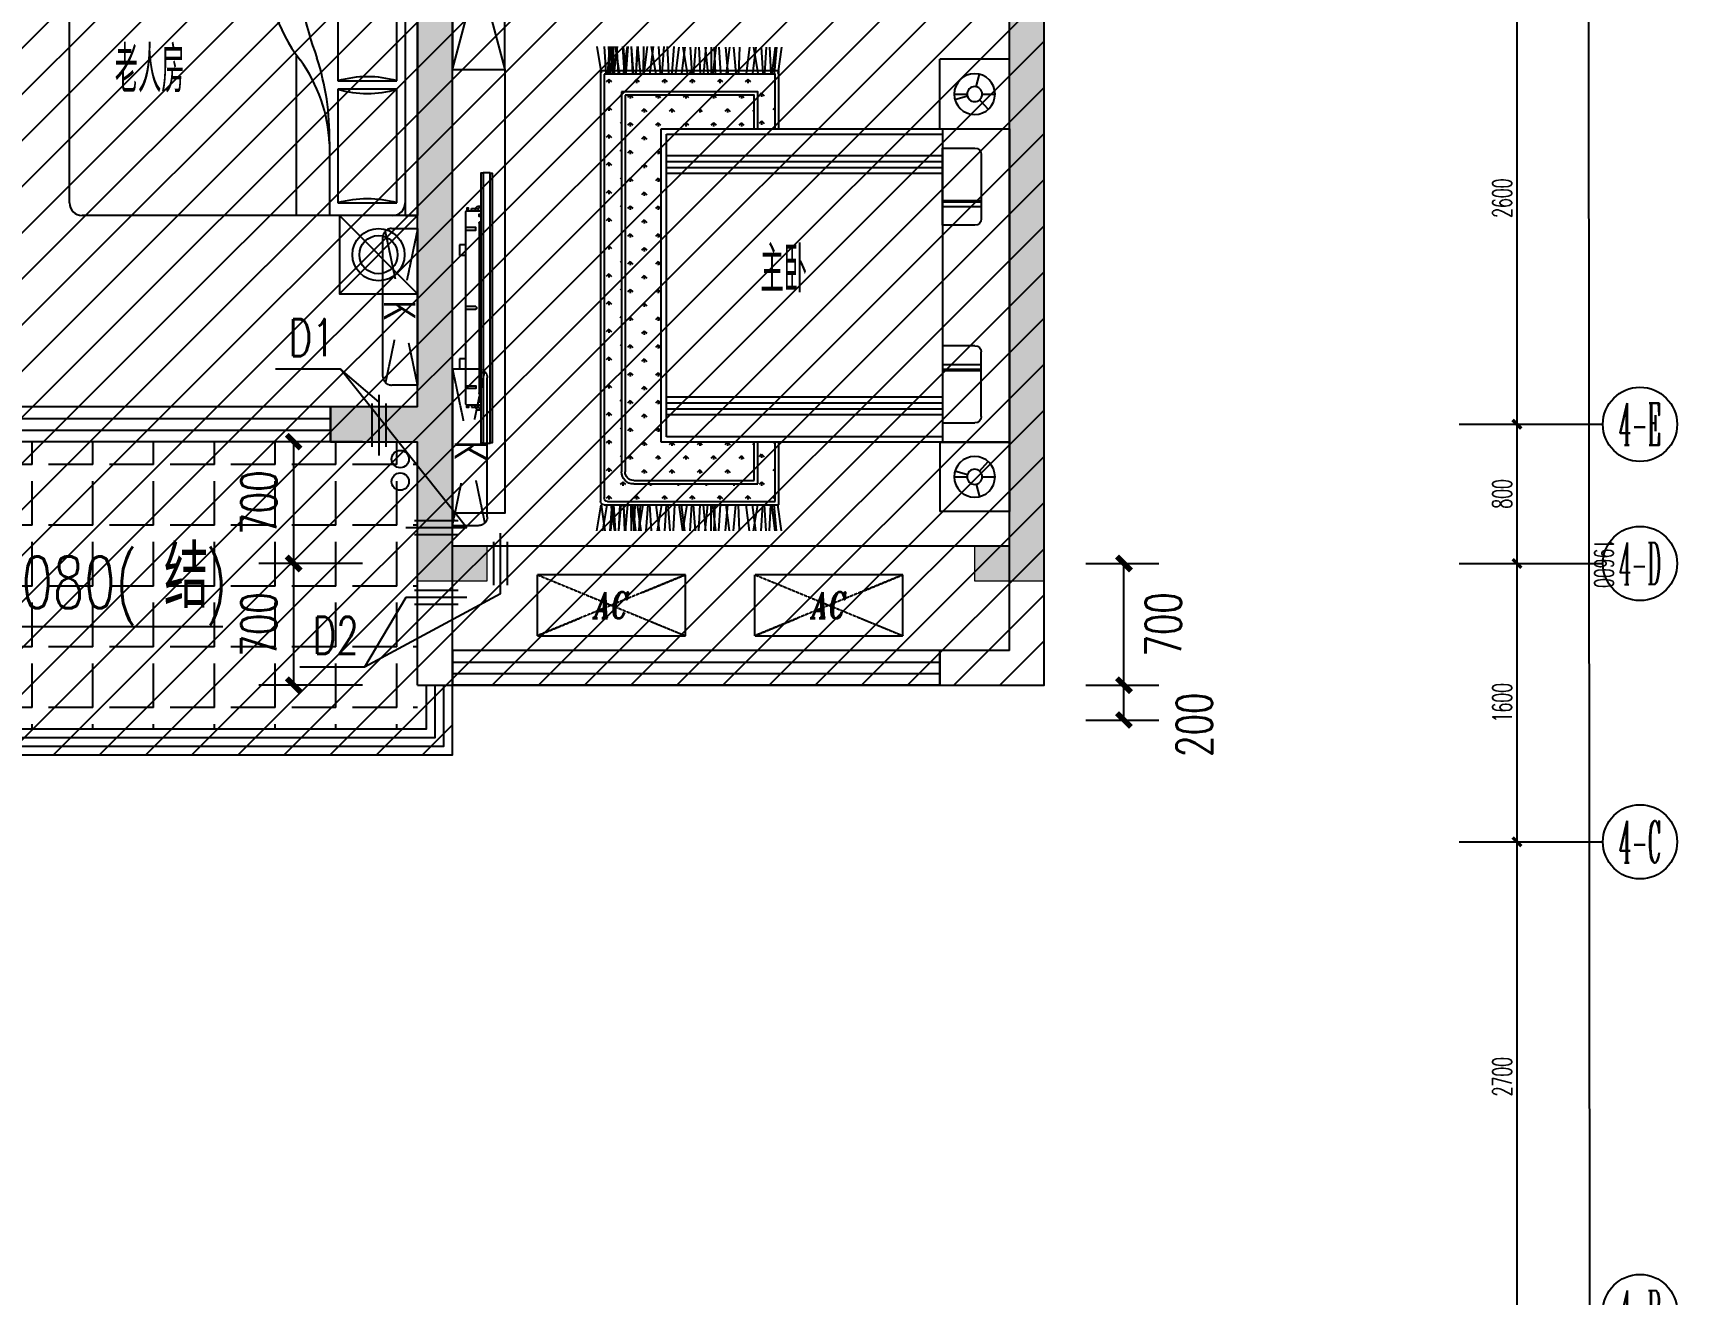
# Model space of a CAD drawing. Extents: x 184967 to 628822, y -100826 to 121332.
# Drawn here: x 289714 to 299162, y 5923 to 13173 of the extents above; entities that cross this region are included whole.
import ezdxf
from ezdxf.enums import TextEntityAlignment as Align

# ---------------------------------------------------------------- set-up
doc = ezdxf.new("R2010")
doc.units = 0
doc.header["$MEASUREMENT"] = 0
doc.linetypes.add('DASH', pattern=[0.35, 0.25, -0.1])
for name, color, linetype in [('1-涂料1', 251, 'Continuous'), ('AXIS_TEXT', 7, 'Continuous'), ('DIM_ELEV', 3, 'Continuous'), ('DIM_LEAD', 3, 'Continuous'), ('fur', 252, 'Continuous'), ('KT', 8, 'DASH'), ('PUB_DIM', 3, 'Continuous'), ('pub_dim1', 190, 'Continuous'), ('PUB_TEXT', 7, 'Continuous'), ('TEXT', 7, 'Continuous'), ('VPIPE-凝结', 150, 'TG_N'), ('VPIPE-直饮', 140, 'TG_Y'), ('WALL', 145, 'Continuous'), ('WINDOW', 141, 'Continuous'), ('栏杆', 4, 'Continuous'), ('看线', 67, 'Continuous'), ('面积匡算', 1, 'Continuous')]:
    doc.layers.add(name, color=color, linetype=linetype)
doc.layers.add('4#6#-col-2F~31F$0$COLU', color=7, linetype='Continuous', lineweight=0)
doc.layers.add('4#6#-col-2F~31F$0$COLU_HATCH', color=251, linetype='Continuous', lineweight=0)
doc.styles.add('_TCH_AXIS', font='COMPLEX', dxfattribs={"bigfont": 'GBCBIG'})
doc.styles.add('_TCH_DIM', font='SIMPLEX', dxfattribs={"bigfont": 'GBCBIG'})
doc.styles.add('_TCH_DIM_T3', font='SIMPLEX', dxfattribs={"width": 0.705882, "bigfont": 'GBCBIG'})
doc.styles.add('COMPLEX', font='COMPLEX')
doc.styles.add('ENGLISH', font='italict.shx')
doc.styles.add('LHZ', font='RS5.SHX', dxfattribs={"width": 0.7, "height": 2000, "bigfont": 'HZTXT.shx'})
doc.styles.get("Standard").update_dxf_attribs({"font": 'gbenor.shx', "bigfont": 'gbcbig.shx'})
doc.styles.add('TG_LINETYPE', font='GBXWXT', dxfattribs={"width": 0.7, "height": 3, "bigfont": 'GBCBIG'})
doc.styles.add('宋体', font='romans.shx', dxfattribs={"height": 2, "bigfont": 'gbcbig.shx'})
doc.styles.add('尺寸标注', font='txt.shx', dxfattribs={"width": 0.6, "height": 110})
doc.linetypes.add('TG_N', pattern='A,3,-0.34,["N",TG_LINETYPE,S=0.1,R=0,X=-0.23,Y=-0.08],0', length=3.34)
doc.linetypes.add('TG_Y', pattern='A,3,-0.34,["Y",TG_LINETYPE,S=0.1,R=0,X=-0.23,Y=-0.08],0', length=3.34)
doc.dimstyles.new('1-50', dxfattribs={"dimscale": 50, "dimtxt": 110, "dimasz": 1, "dimexe": 2, "dimexo": 2, "dimgap": 0.6, "dimtad": 1, "dimdec": 0, "dimrnd": 5, "dimtxsty": '尺寸标注', "dimblk": 'ARCHTICK', "dimcen": 2.5, "dimclrd": 251, "dimclre": 251, "dimclrt": 50, "dimadec": 0, "dimazin": 0, "dimtfac": 1, "dimtdec": 0, "dimtix": 1, "dimtmove": 2, "dimatfit": 3, "dimldrblk": 'DOT', "dimfxl": 0, "dimarcsym": 0})
doc.dimstyles.new('_TCH_ARCH&&80', dxfattribs={"dimtxt": 204, "dimasz": 80, "dimexe": 200, "dimexo": 240, "dimgap": 98, "dimtad": 1, "dimdec": 0, "dimzin": 0, "dimdsep": 46, "dimtxsty": '_TCH_DIM_T3', "dimblk": 'ARCHTICK', "dimcen": 0.09, "dimclrt": 7, "dimazin": 2, "dimtfac": 1, "dimtdec": 0, "dimtix": 1, "dimtmove": 2, "dimatfit": 3, "dimfxl": 0, "dimtolj": 1, "dimtzin": 0, "dimarcsym": 0})

# ---------------------------------------------------------------- blocks, each defined once
blk = doc.blocks.new('_C1IBA')
at = {"layer": 'fur'}
for p, q in [((450, 750), (0, 1200)), ((0, 750), (450, 1200)), ((0, -750), (450, -1200)), ((450, -750), (0, -1200))]:
    blk.add_line(p, q, dxfattribs=at)
at = {"layer": 'fur', "linetype": 'ByBlock'}
for p, q in [((0, -750), (0, 750)), ((72.3, 750), (0, 750)), ((72.3, -750), (72.3, 750)), ((458, 677.7), (120.5, 677.7)), ((120.5, 677.7), (120.5, 24.1)), ((144.6, 750), (1927.7, 750)), ((458, 24.1), (458, 677.7)), ((506.2, 325.4), (506.2, 750)), ((699, -168.7), (699, 750)), ((2000, 677.7), (2000, -677.7)), ((120.5, 24.1), (458, 24.1)), ((458, -24.1), (120.5, -24.1)), ((120.5, -24.1), (120.5, -677.7)), ((458, -677.7), (458, -24.1)), ((72.3, -750), (0, -750)), ((120.5, -677.7), (458, -677.7)), ((1927.7, -750), (144.6, -750))]:
    blk.add_line(p, q, dxfattribs=at)
at = {"layer": 'fur'}
for points in [[(0, 750), (450, 750), (450, 1200), (0, 1200)], [(0, -750), (450, -750), (450, -1200), (0, -1200)]]:
    blk.add_lwpolyline(points, close=True, dxfattribs=at)
for centre, radius in [((225, 975), 150), ((225, 975), 110), ((225, -975), 150), ((225, -975), 110)]:
    blk.add_circle(centre, radius, dxfattribs=at)
at = {"layer": 'fur', "linetype": 'ByBlock'}
for centre, radius, start, end in [((144.6, 677.7), 72.3, 90, 180), ((289.3, 1256.2), 602.6, 253.7398, 286.26021), ((1927.7, 677.7), 72.3, 0, 90), ((2018.8, 305.8), 1512.7, 179.25816, 197.80337), ((1391.5, 376.7), 886.1, 182.53978, 216.04031), ((289.3, -554.4), 602.6, 73.7398, 106.26021), ((289.3, 554.4), 602.6, 253.7398, 286.26021), ((-1236.6, -834.3), 1937.4, 2.49342, 20.4717), ((-52.2, -711.7), 922.1, 357.6218, 37.95101), ((289.3, -1256.2), 602.6, 73.7398, 106.26021), ((144.6, -677.7), 72.3, 180, 270), ((1927.7, -677.7), 72.3, 270, 0)]:
    blk.add_arc(centre, radius, start, end, dxfattribs=at)
at = {"layer": 'fur', "flags": 9}
for tag in ['XSIZE', 'YSIZE']:
    blk.add_attdef(tag, (0, 0), '', height=0.5, dxfattribs=at)
blk = doc.blocks.new('YJ02')
at = {"layer": 'fur'}
h = blk.add_hatch(dxfattribs=at)
h.set_pattern_fill('ANSI31,_O', color=256, scale=25, angle=270)
h.set_pattern_definition([(315, (4797.172, 52439.616), (2.2097087, 2.2097087), [])])
h.paths.add_polyline_path([(-350, -65), (-350, -75), (-360, -75), (-360, -65)])
h = blk.add_hatch(dxfattribs=at)
h.set_pattern_fill('ANSI31,_O', color=256, scale=25, angle=270)
h.set_pattern_definition([(315, (5257.172, 52439.616), (2.2097087, 2.2097087), [])])
h.paths.add_polyline_path([(350, -65), (350, -75), (360, -75), (360, -65)])
h = blk.add_hatch(dxfattribs=at)
h.set_pattern_fill('ANSI31,_O', color=256, scale=25, angle=270)
h.set_pattern_definition([(315, (4827.172, 52439.616), (2.2097087, 2.2097087), [])])
h.paths.add_polyline_path([(-372, -147), (-372, -136), (-382, -136), (-382, -147)])
h = blk.add_hatch(dxfattribs=at)
h.set_pattern_fill('ANSI31,_O', color=256, scale=25, angle=270)
h.set_pattern_definition([(315, (5227.172, 52439.616), (2.2097087, 2.2097087), [])])
h.paths.add_polyline_path([(372, -147), (372, -136), (382, -136), (382, -147)])
for p, q in [((-390, -84.9), (-390, -65)), ((-380.6, -79.4), (-390, -65)), ((-380.6, -99.3), (-390, -84.9)), ((-380.6, -119.3), (-380.6, -79.4)), ((-372, -79.4), (-380.6, -79.4)), ((-380.6, -99.3), (-372, -99.3)), ((-372, -119.3), (-380.6, -119.3)), ((372, -79.4), (380.6, -79.4)), ((380.6, -99.3), (372, -99.3)), ((372, -119.3), (380.6, -119.3)), ((380.6, -79.4), (390, -65)), ((380.6, -119.3), (380.6, -79.4)), ((380.6, -99.3), (390, -84.9)), ((390, -84.9), (390, -65)), ((-234.3, -152), (-234.3, -189)), ((-194.3, -152), (-194.3, -189)), ((201.4, -152), (201.4, -189)), ((241.4, -152), (241.4, -189)), ((-194.3, -189), (-234.3, -189)), ((241.4, -189), (201.4, -189))]:
    blk.add_line(p, q, dxfattribs=at)
for points in [[(517, -12), (517, 0), (-517, 0), (-517, -12)], [(517, -53), (517, -65), (-517, -65), (-517, -53)], [(-298.4, -152), (-298.4, -94.7), (-308.4, -94.7), (-308.4, -152)], [(298.4, -152), (298.4, -94.7), (308.4, -94.7), (308.4, -152)]]:
    blk.add_lwpolyline(points, dxfattribs=at)
for points in [[(518, -12), (518, -53), (-518, -53), (-518, -12)], [(-350, -65), (-350, -75), (-360, -75), (-360, -65)], [(350, -65), (350, -75), (360, -75), (360, -65)], [(-372, -147), (-372, -136), (-382, -136), (-382, -147)], [(372, -147), (372, -136), (382, -136), (382, -147)]]:
    blk.add_lwpolyline(points, close=True, dxfattribs=at)
for points in [[(-372, -65), (-372, -147, 0.414214), (-367, -152), (367, -152, 0.414214), (372, -147), (372, -65)], [(330, -65), (330, -70, -0.414214), (325, -75), (-325, -75, -0.414214), (-330, -70), (-330, -65)], [(-5, -152), (-5, -94.7, -0.8844), (5, -94.7), (5, -152)]]:
    blk.add_lwpolyline(points, format="xyb", dxfattribs=at)
blk = doc.blocks.new('$PLAN$00002312')
at = {"layer": 'fur'}
h = blk.add_hatch(dxfattribs=at)
h.set_pattern_fill('GRASS', color=256, scale=40, angle=-180, style=0)
h.set_pattern_definition([(270, (46306.79, 12506.34), (79.82364, -79.82364), [21.16645, -138.4808]), (225, (46306.79, 12506.34), (79.8237, -79.8237), [21.16645, -91.7213]), (315, (46306.79, 12506.34), (79.8237, 79.8237), [21.16645, -91.7213])])
h.paths.add_polyline_path([(2228.6, 2414.2), (1445.6, 2414.2), (1445.6, 2200.2), (1345.6, 2200.2), (1345.6, 2514.2), (2328.6, 2514.2), (2328.6, 79.2, -0.414214), (2308.6, 59.2), (1345.6, 59.2), (1345.6, 400.2), (1445.6, 400.2), (1445.6, 159.2), (2158.6, 159.2, 0.414214), (2228.6, 229.2)])
h = blk.add_hatch(dxfattribs=at)
h.set_pattern_fill('GRASS', color=256, scale=40, angle=-180, style=0)
h.set_pattern_definition([(270, (-826049.51, 34687.465), (-79.823638, -79.823638), [21.166453, -138.480812]), (315, (-826049.51, 34687.46), (-79.823692, -79.823693), [21.166453, -91.721292]), (225, (-826049.51, 34687.46), (-79.823693, 79.823692), [21.166453, -91.721292])])
h.paths.add_polyline_path([(2000, 2200.2), (1465.6, 2200.2), (1465.6, 2394.2), (2208.6, 2394.2), (2208.6, 229.2, -0.414214), (2158.6, 179.2), (1465.6, 179.2), (1465.6, 400.2), (2000, 400.2)])
for p, q in [((1310.4, 2669.2), (1329.8, 2519.2)), ((1338.2, 2669.2), (1350.8, 2519.2)), ((1345.4, 2669.2), (1364.8, 2519.2)), ((1378, 2669.2), (1370.5, 2519.2)), ((1396.7, 2669.2), (1407.5, 2519.2)), ((1427.2, 2669.2), (1416.9, 2519.2)), ((1469.6, 2669.2), (1445.4, 2519.2)), ((1457.4, 2669.2), (1476.8, 2519.2)), ((1492.4, 2669.2), (1511.8, 2519.2)), ((1549.9, 2669.2), (1557.1, 2519.2)), ((1584.9, 2669.2), (1572, 2519.2)), ((1608, 2669.2), (1628.2, 2519.2)), ((1630.4, 2669.2), (1617.9, 2519.2)), ((1668.8, 2669.2), (1659.9, 2519.2)), ((1686.5, 2669.2), (1704.2, 2519.2)), ((1697.3, 2669.2), (1690.7, 2519.2)), ((1713, 2669.2), (1714.4, 2519.2)), ((1747.6, 2669.2), (1733, 2519.2)), ((1745.2, 2669.2), (1757.8, 2519.2)), ((1785, 2669.2), (1777.5, 2519.2)), ((1803.7, 2669.2), (1814.5, 2519.2)), ((1834.2, 2669.2), (1823.9, 2519.2)), ((1876.6, 2669.2), (1852.4, 2519.2)), ((1864.4, 2669.2), (1883.8, 2519.2)), ((1899.4, 2669.2), (1918.8, 2519.2)), ((1927.2, 2673.2), (1939.8, 2523.2)), ((1967, 2673.2), (1959.5, 2523.2)), ((1985.7, 2673.2), (1996.5, 2523.2)), ((2016.2, 2673.2), (2005.9, 2523.2)), ((2058.6, 2673.2), (2034.4, 2523.2)), ((2046.4, 2673.2), (2065.8, 2523.2)), ((2081.4, 2673.2), (2100.8, 2523.2)), ((2102, 2673.2), (2103.4, 2523.2)), ((2136.6, 2673.2), (2122, 2523.2)), ((2134.2, 2673.2), (2146.8, 2523.2)), ((2138.9, 2673.2), (2146.1, 2523.2)), ((2173.9, 2673.2), (2161, 2523.2)), ((2174, 2673.2), (2166.5, 2523.2)), ((2192.7, 2673.2), (2203.5, 2523.2)), ((2197, 2673.2), (2217.2, 2523.2)), ((2219.4, 2673.2), (2206.9, 2523.2)), ((2223.2, 2673.2), (2212.9, 2523.2)), ((2265.6, 2673.2), (2241.4, 2523.2)), ((2257.8, 2673.2), (2248.9, 2523.2)), ((2253.4, 2673.2), (2272.8, 2523.2)), ((2279, 2673.2), (2271.5, 2523.2)), ((2275.5, 2673.2), (2293.2, 2523.2)), ((2286.3, 2673.2), (2279.7, 2523.2)), ((2288.4, 2673.2), (2307.8, 2523.2)), ((2303, 2673.2), (2295.5, 2523.2)), ((2297.7, 2673.2), (2308.5, 2523.2)), ((2328.2, 2673.2), (2317.9, 2523.2)), ((2370.6, 2673.2), (2346.4, 2523.2)), ((0, 2200.2), (0, 2600.5)), ((0, 2600.5), (399.6, 2600.5)), ((399.6, 2200.2), (399.6, 2600.5)), ((190.7, 2442.8), (172.2, 2514.4)), ((2328.6, 2514.2), (2328.6, 79.2)), ((2348.6, 2534.2), (2348.6, 59.2)), ((156.4, 2400.3), (82.4, 2400.3)), ((171.4, 2367.5), (121.4, 2313)), ((241.6, 2388.7), (312.6, 2368.1)), ((317.1, 2400.3), (243.2, 2400.3)), ((2208.6, 2394.2), (2208.6, 229.2)), ((2228.6, 2414.2), (2228.6, 229.2)), ((2000, 2200.2), (0, 2200.2)), ((0, 2200.2), (0, 400.2)), ((385, 2200.2), (385, 400.2)), ((2000, 400.2), (2000, 2200.2)), ((385, 2089.9), (198.2, 2089.9)), ((1970, 2170.2), (385, 2170.2)), ((385, 1646.3), (385, 2089.9)), ((1970, 430.2), (1970, 2170.2)), ((162.1, 2053.8), (162.1, 1682.4)), ((385, 2044.5), (1970, 2044.5)), ((385, 2010.7), (1970, 2010.7)), ((385, 1976.9), (1970, 1976.9)), ((385, 1943.1), (1970, 1943.1)), ((385, 1788.1), (162.1, 1788.1)), ((385, 1781.2), (162.1, 1781.2)), ((385, 1755.1), (162.1, 1755.1)), ((198.2, 1646.3), (385, 1646.3)), ((198.2, 954.1), (385, 954.1)), ((385, 954.1), (385, 510.6)), ((162.1, 546.7), (162.1, 918)), ((385, 845.4), (162.1, 845.4)), ((385, 819.2), (162.1, 819.2)), ((385, 812.3), (162.1, 812.3)), ((385, 657.4), (1970, 657.4)), ((385, 623.6), (1970, 623.6)), ((385, 589.8), (1970, 589.8)), ((385, 510.6), (198.2, 510.6)), ((385, 556), (1970, 556)), ((399.6, 400.2), (0, 400.2)), ((0, 400.2), (2000, 400.2)), ((0, 400.2), (0, 0)), ((385, 430.2), (1970, 430.2)), ((399.6, 400.2), (399.6, 0)), ((1325.6, 39.2), (1325.6, 400.2)), ((1345.6, 59.2), (1345.6, 400.2)), ((1445.6, 159.2), (1445.6, 400.2)), ((1465.6, 179.2), (1465.6, 400.2)), ((171.4, 233), (121.4, 287.4)), ((156.4, 200.1), (82.4, 200.1)), ((241.6, 211.7), (312.6, 232.3)), ((317.1, 200.1), (243.2, 200.1)), ((190.7, 157.7), (172.2, 86.1)), ((2158.6, 159.2), (1445.6, 159.2)), ((2158.6, 179.2), (1465.6, 179.2)), ((0, 0), (399.6, 0)), ((1310.4, -110.8), (1329.8, 39.2)), ((2328.6, 39.2), (1325.6, 39.2)), ((1338.2, -110.8), (1350.8, 39.2)), ((1345.4, -110.8), (1364.8, 39.2)), ((2308.6, 59.2), (1345.6, 59.2)), ((1378, -110.8), (1370.5, 39.2)), ((1396.7, -110.8), (1407.5, 39.2)), ((1427.2, -110.8), (1416.9, 39.2)), ((1469.6, -110.8), (1445.4, 39.2)), ((1457.4, -110.8), (1476.8, 39.2)), ((1492.4, -110.8), (1511.8, 39.2)), ((1549.9, -110.8), (1557.1, 39.2)), ((1584.9, -110.8), (1572, 39.2)), ((1608, -110.8), (1628.2, 39.2)), ((1630.4, -110.8), (1617.9, 39.2)), ((1668.8, -110.8), (1659.9, 39.2)), ((1686.5, -110.8), (1704.2, 39.2)), ((1697.3, -110.8), (1690.7, 39.2)), ((1713, -110.8), (1714.4, 39.2)), ((1747.6, -110.8), (1733, 39.2)), ((1745.2, -110.8), (1757.8, 39.2)), ((1785, -110.8), (1777.5, 39.2)), ((1803.7, -110.8), (1814.5, 39.2)), ((1834.2, -110.8), (1823.9, 39.2)), ((1876.6, -110.8), (1852.4, 39.2)), ((1864.4, -110.8), (1883.8, 39.2)), ((1877.3, -110.8), (1896.7, 39.2)), ((1930.5, -110.8), (1923, 39.2)), ((1949.2, -110.8), (1960, 39.2)), ((1979.7, -110.8), (1969.5, 39.2)), ((2022.1, -110.8), (1998, 39.2)), ((2010, -110.8), (2029.4, 39.2)), ((2055.8, -110.8), (2066.6, 39.2)), ((2086.3, -110.8), (2076.1, 39.2)), ((2128.7, -110.8), (2104.6, 39.2)), ((2116.6, -110.8), (2136, 39.2)), ((2127.9, -110.8), (2119.1, 39.2)), ((2145.6, -110.8), (2163.3, 39.2)), ((2156.5, -110.8), (2149.9, 39.2)), ((2151.6, -110.8), (2171, 39.2)), ((2172.2, -110.8), (2173.5, 39.2)), ((2206.7, -110.8), (2192.1, 39.2)), ((2204.3, -110.8), (2216.9, 39.2)), ((2209, -110.8), (2216.2, 39.2)), ((2244.1, -110.8), (2231.1, 39.2)), ((2244.1, -110.8), (2236.6, 39.2)), ((2262.8, -110.8), (2273.6, 39.2)), ((2267.1, -110.8), (2287.4, 39.2)), ((2289.6, -110.8), (2277, 39.2)), ((2293.3, -110.8), (2283.1, 39.2)), ((2335.7, -110.8), (2311.6, 39.2)), ((2323.6, -110.8), (2343, 39.2)), ((2370, -110.8), (2345.8, 39.2))]:
    blk.add_line(p, q, dxfattribs=at)
for points in [[(1325.6, 2200.2), (1325.6, 2534.2), (2348.6, 2534.2)], [(1345.6, 2200.2), (1345.6, 2514.2), (2328.6, 2514.2)], [(1445.6, 2200.2), (1445.6, 2414.2), (2228.6, 2414.2)], [(1465.6, 2200.2), (1465.6, 2394.2), (2208.6, 2394.2)]]:
    blk.add_lwpolyline(points, dxfattribs=at)
for centre, radius in [((199.8, 2400.3), 117.3), ((199.8, 2400.3), 43.4), ((199.8, 200.1), 117.3), ((199.8, 200.1), 43.4)]:
    blk.add_circle(centre, radius, dxfattribs=at)
for centre, radius, start, end in [((198.2, 2053.8), 36.1, 90, 180), ((198.2, 1682.4), 36.1, 180, 270), ((198.2, 918), 36.1, 90, 180), ((198.2, 546.7), 36.1, 180, 270), ((2158.6, 229.2), 50, 270, 0), ((2158.6, 229.2), 70, 270, 0), ((2308.6, 79.2), 20, 270, 0), ((2328.6, 59.2), 20, 270, 0)]:
    blk.add_arc(centre, radius, start, end, dxfattribs=at)
blk = doc.blocks.new('awrtt')
at = {"layer": 'KT', "linetype": 'DASH'}
for p, q in [((195123.3, -20712.9), (194273.3, -20712.9)), ((194273.3, -20712.9), (194516.2, -20812.9)), ((195123.3, -20712.9), (194273.3, -21062.9)), ((194273.3, -21062.9), (194273.3, -20712.9)), ((194273.3, -20712.9), (195123.3, -21062.9)), ((194880.5, -20812.9), (195123.3, -20712.9)), ((195123.3, -21062.9), (195123.3, -20712.9)), ((195123.3, -21062.9), (195123.3, -20712.9)), ((194273.3, -21062.9), (194516.2, -20962.9)), ((194880.5, -20962.9), (195123.3, -21062.9)), ((194273.3, -21062.9), (195123.3, -21062.9))]:
    blk.add_line(p, q, dxfattribs=at)
at = {"layer": 'KT', "linetype": 'DASH', "style": 'ENGLISH', "width": 0.75}
blk.add_text('AC', height=150, dxfattribs=at).set_placement((194698.3, -20887.9), align=Align.MIDDLE_CENTER)
blk = doc.blocks.new('A$C66E365A4')
at = {"layer": '栏杆'}
for p, q in [((0, 0), (0, -350)), ((-40, -50), (-40, -300)), ((40, -50), (40, -300))]:
    blk.add_line(p, q, dxfattribs=at)
blk = doc.blocks.new('BGSKT')
at = {"layer": 'KT'}
for p, q in [((296983.3, 262161.9), (297281.1, 262099.6)), ((297883.3, 262161.9), (297639.7, 262110.9)), ((297273.5, 262034.3), (296997.9, 261976.6)), ((297624.1, 262027.8), (297868.6, 261976.6))]:
    blk.add_line(p, q, dxfattribs=at)
blk.add_lwpolyline([(296983.3, 262161.9), (297883.3, 262161.9), (297883.3, 262011.9, -0.414214), (297833.3, 261961.9), (297033.3, 261961.9, -0.414214), (296983.3, 262011.9)], format="xyb", close=True, dxfattribs=at)
at = {"layer": 'KT', "style": 'LHZ', "width": 0.7}
blk.add_text('K', height=180, dxfattribs=at).set_placement((297396.9, 261969.3))
blk = doc.blocks.new('$WINLIB2D$00000001')
at = {"color": 0}
for points in [[(-0.5, 0.5), (-0.5, -0.5)], [(-0.5, 0.5), (0.5, 0.5)], [(0.5, -0.5), (0.5, 0.5)], [(0.5, 0.1667), (-0.5, 0.1667)], [(0.5, -0.1667), (-0.5, -0.1667)], [(-0.5, -0.5), (0.5, -0.5)]]:
    blk.add_lwpolyline(points, dxfattribs=at)
blk = doc.blocks.new('_ArchTick')
at = {"color": 0, "linetype": 'ByBlock', "const_width": 0.4}
blk.add_lwpolyline([(-0.5, -0.5), (0.5, 0.5)], dxfattribs=at)
blk = doc.blocks.new('*D587')
at = {"layer": 'Defpoints', "color": 0, "transparency": 16777216}
for p in [(7587.7, -10400), (8223, -10400), (8223, -11100)]:
    blk.add_point(p, dxfattribs=at)
at = {"layer": 'pub_dim1', "color": 0, "lineweight": -2, "transparency": 16777216}
for p, q in [((7983, -10400), (7387.7, -10400)), ((7587.7, -11100), (7587.7, -10400)), ((7983, -11100), (7387.7, -11100))]:
    blk.add_line(p, q, dxfattribs=at)
at = {"layer": 'pub_dim1', "color": 0, "lineweight": -2, "transparency": 16777216, "xscale": 80, "yscale": 80, "zscale": 80}
for p, rotation in [((7587.7, -10400), 90), ((7587.7, -11100), 270)]:
    blk.add_blockref('_ArchTick', p, dxfattribs=dict(at, rotation=rotation))
at = {"layer": 'pub_dim1', "color": 7, "transparency": 16777216, "insert": (7387.7, -10750), "char_height": 204, "attachment_point": 5, "rotation": 90, "style": '_TCH_DIM_T3'}
blk.add_mtext('\\A1;700', dxfattribs=at)
blk = doc.blocks.new('*D588')
at = {"layer": 'Defpoints', "color": 0, "transparency": 16777216}
for p in [(7587.7, -9700), (8223, -9700), (8223, -10400)]:
    blk.add_point(p, dxfattribs=at)
at = {"layer": 'pub_dim1', "color": 0, "lineweight": -2, "transparency": 16777216}
for p, q in [((7983, -9700), (7387.7, -9700)), ((7587.7, -10400), (7587.7, -9700)), ((7983, -10400), (7387.7, -10400))]:
    blk.add_line(p, q, dxfattribs=at)
at = {"layer": 'pub_dim1', "color": 0, "lineweight": -2, "transparency": 16777216, "xscale": 80, "yscale": 80, "zscale": 80}
for p, rotation in [((7587.7, -9700), 90), ((7587.7, -10400), 270)]:
    blk.add_blockref('_ArchTick', p, dxfattribs=dict(at, rotation=rotation))
at = {"layer": 'pub_dim1', "color": 7, "transparency": 16777216, "insert": (7387.7, -10050), "char_height": 204, "attachment_point": 5, "rotation": 90, "style": '_TCH_DIM_T3'}
blk.add_mtext('\\A1;700', dxfattribs=at)
blk = doc.blocks.new('*D596')
at = {"layer": 'Defpoints', "color": 0, "transparency": 16777216}
for p in [(11900, -10400), (12358.4, -10400), (11900, -11100)]:
    blk.add_point(p, dxfattribs=at)
at = {"layer": 'pub_dim1', "color": 0, "lineweight": -2, "transparency": 16777216}
for p, q in [((12140, -10400), (12558.4, -10400)), ((12358.4, -11100), (12358.4, -10400)), ((12140, -11100), (12558.4, -11100))]:
    blk.add_line(p, q, dxfattribs=at)
at = {"layer": 'pub_dim1', "color": 0, "lineweight": -2, "transparency": 16777216, "xscale": 80, "yscale": 80, "zscale": 80}
for p, rotation in [((12358.4, -10400), 90), ((12358.4, -11100), 270)]:
    blk.add_blockref('_ArchTick', p, dxfattribs=dict(at, rotation=rotation))
at = {"layer": 'pub_dim1', "color": 7, "transparency": 16777216, "insert": (12584.7, -10750), "char_height": 204, "attachment_point": 5, "rotation": 90, "style": '_TCH_DIM_T3'}
blk.add_mtext('\\A1;700', dxfattribs=at)
blk = doc.blocks.new('4.6.31')
at = {"layer": '4#6#-col-2F~31F$0$COLU_HATCH'}
for points in [[(29000, 9100), (29200, 9100), (29200, 15100), (29000, 15100), (29000, 9300), (28800, 9300), (28800, 9100)], [(26000, 9100), (26000, 9100), (26000, 9300), (25800, 9300), (25800, 9300), (25800, 13200), (25800, 13200), (25800, 13400), (25600, 13400), (25600, 13200), (25600, 13200), (25600, 10100), (25100, 10100), (25100, 9900), (25600, 9900), (25600, 9100)]]:
    blk.add_hatch(color=252, dxfattribs=at).paths.add_polyline_path(points)
at = {"layer": '4#6#-col-2F~31F$0$COLU', "color": 6}
for points in [[(29000, 9100), (29200, 9100), (29200, 15100), (29000, 15100), (29000, 9300), (28800, 9300), (28800, 9100), (29000, 9100)], [(25800, 9300), (25800, 9400), (25800, 9400), (25800, 13200), (25800, 13200), (25800, 13400), (25600, 13400), (25600, 13200), (25600, 13200), (25600, 10100), (25100, 10100), (25100, 9900), (25600, 9900), (25600, 9100), (25800, 9100), (26000, 9100), (26000, 9300), (25800, 9300)], [(25800, 9100), (25800, 9100)]]:
    blk.add_lwpolyline(points, dxfattribs=at)
blk = doc.blocks.new('46s')
at = {"layer": 'VPIPE-凝结', "linetype": 'Continuous'}
blk.add_circle((34550, -7429.1), 50, dxfattribs=at)
at = {"layer": 'VPIPE-直饮', "linetype": 'Continuous'}
blk.add_circle((34550, -7299.9), 50, dxfattribs=at)
blk = doc.blocks.new('*D666')
at = {"layer": 'Defpoints', "color": 0, "transparency": 16777216}
for p in [(295525.2, 9422.5), (295983.6, 9422.5), (295525.2, 9222.5)]:
    blk.add_point(p, dxfattribs=at)
at = {"layer": 'pub_dim1', "color": 0, "lineweight": -2, "transparency": 16777216}
for p, q in [((295765.2, 9422.5), (296183.6, 9422.5)), ((295983.6, 9222.5), (295983.6, 9422.5)), ((295765.2, 9222.5), (296183.6, 9222.5))]:
    blk.add_line(p, q, dxfattribs=at)
at = {"layer": 'pub_dim1', "color": 0, "lineweight": -2, "transparency": 16777216, "xscale": 80, "yscale": 80, "zscale": 80}
for p, rotation in [((295983.6, 9422.5), 90), ((295983.6, 9222.5), 270)]:
    blk.add_blockref('_ArchTick', p, dxfattribs=dict(at, rotation=rotation))
at = {"layer": 'pub_dim1', "color": 7, "transparency": 16777216, "insert": (296387.7, 9195.4), "char_height": 204, "attachment_point": 5, "rotation": 90, "style": '_TCH_DIM_T3'}
blk.add_mtext('\\A1;200', dxfattribs=at)
blk = doc.blocks.new('*D750')
at = {"layer": 'Defpoints', "color": 0, "linetype": 'ByBlock', "transparency": 16777216}
for p in [(297910.2, 19922.5), (298649.3, 19923.1), (297925.2, 322.5)]:
    blk.add_point(p, dxfattribs=at)
at = {"layer": 'PUB_DIM', "color": 251, "lineweight": -2, "transparency": 16777216}
for p, q in [((298399.3, 19922.9), (298749.3, 19923.2)), ((298664.3, 323.1), (298649.3, 19923.1)), ((298414.3, 322.9), (298764.3, 323.2))]:
    blk.add_line(p, q, dxfattribs=at)
at = {"layer": 'PUB_DIM', "color": 251, "linetype": 'ByBlock', "lineweight": -2, "transparency": 16777216, "xscale": 50, "yscale": 50, "zscale": 50}
for p, rotation in [((298649.3, 19923.1), 90.0438488026946), ((298664.3, 323.1), 270.0438488026946)]:
    blk.add_blockref('_ArchTick', p, dxfattribs=dict(at, rotation=rotation))
at = {"layer": 'PUB_DIM', "color": 50, "linetype": 'ByBlock', "transparency": 16777216, "insert": (298741.8, 10123.2), "char_height": 110, "attachment_point": 5, "rotation": 270.04385, "style": '尺寸标注'}
blk.add_mtext('19600', dxfattribs=at)
blk = doc.blocks.new('_Dot')
at = {"color": 0, "linetype": 'ByBlock', "lineweight": -2}
blk.add_line((-0.5, 0), (-1, 0), dxfattribs=at)
at = {"color": 0, "linetype": 'ByBlock', "const_width": 0.5}
blk.add_lwpolyline([(-0.25, 0, 1), (0.25, 0, 1)], format="xyb", close=True, dxfattribs=at)
blk = doc.blocks.new('*D755')
at = {"layer": 'Defpoints', "color": 0, "linetype": 'ByBlock', "transparency": 16777216}
for p in [(297910.2, 13522.5), (297910.2, 10922.5), (298241.5, 10922.5)]:
    blk.add_point(p, dxfattribs=at)
at = {"layer": 'PUB_DIM', "color": 251, "lineweight": -2, "transparency": 16777216}
for p, q in [((298010.2, 13522.5), (298341.5, 13522.5)), ((298241.5, 13522.5), (298241.5, 10922.5)), ((298010.2, 10922.5), (298341.5, 10922.5))]:
    blk.add_line(p, q, dxfattribs=at)
at = {"layer": 'PUB_DIM', "color": 251, "linetype": 'ByBlock', "lineweight": -2, "transparency": 16777216, "xscale": 50, "yscale": 50, "zscale": 50}
for p, rotation in [((298241.5, 13522.5), 90), ((298241.5, 10922.5), 270)]:
    blk.add_blockref('_ArchTick', p, dxfattribs=dict(at, rotation=rotation))
at = {"layer": 'PUB_DIM', "color": 50, "linetype": 'ByBlock', "transparency": 16777216, "insert": (298156.5, 12222.5), "char_height": 110, "attachment_point": 5, "rotation": 90, "style": '尺寸标注'}
blk.add_mtext('2600', dxfattribs=at)
blk = doc.blocks.new('*D756')
at = {"layer": 'Defpoints', "color": 0, "linetype": 'ByBlock', "transparency": 16777216}
for p in [(297910.2, 10922.5), (297925.2, 10122.5), (298241.5, 10122.5)]:
    blk.add_point(p, dxfattribs=at)
at = {"layer": 'PUB_DIM', "color": 251, "lineweight": -2, "transparency": 16777216}
for p, q in [((298010.2, 10922.5), (298341.5, 10922.5)), ((298241.5, 10922.5), (298241.5, 10122.5)), ((298025.2, 10122.5), (298341.5, 10122.5))]:
    blk.add_line(p, q, dxfattribs=at)
at = {"layer": 'PUB_DIM', "color": 251, "linetype": 'ByBlock', "lineweight": -2, "transparency": 16777216, "xscale": 50, "yscale": 50, "zscale": 50}
for p, rotation in [((298241.5, 10922.5), 90), ((298241.5, 10122.5), 270)]:
    blk.add_blockref('_ArchTick', p, dxfattribs=dict(at, rotation=rotation))
at = {"layer": 'PUB_DIM', "color": 50, "linetype": 'ByBlock', "transparency": 16777216, "insert": (298156.5, 10522.5), "char_height": 110, "attachment_point": 5, "rotation": 90, "style": '尺寸标注'}
blk.add_mtext('800', dxfattribs=at)
blk = doc.blocks.new('*D757')
at = {"layer": 'Defpoints', "color": 0, "linetype": 'ByBlock', "transparency": 16777216}
for p in [(297925.2, 10122.5), (297508.2, 8522.5), (298241.5, 8522.5)]:
    blk.add_point(p, dxfattribs=at)
at = {"layer": 'PUB_DIM', "color": 251, "lineweight": -2, "transparency": 16777216}
for p, q in [((298025.2, 10122.5), (298341.5, 10122.5)), ((298241.5, 10122.5), (298241.5, 8522.5)), ((297991.5, 8522.5), (298341.5, 8522.5))]:
    blk.add_line(p, q, dxfattribs=at)
at = {"layer": 'PUB_DIM', "color": 251, "linetype": 'ByBlock', "lineweight": -2, "transparency": 16777216, "xscale": 50, "yscale": 50, "zscale": 50}
for p, rotation in [((298241.5, 10122.5), 90), ((298241.5, 8522.5), 270)]:
    blk.add_blockref('_ArchTick', p, dxfattribs=dict(at, rotation=rotation))
at = {"layer": 'PUB_DIM', "color": 50, "linetype": 'ByBlock', "transparency": 16777216, "insert": (298156.5, 9322.5), "char_height": 110, "attachment_point": 5, "rotation": 90, "style": '尺寸标注'}
blk.add_mtext('1600', dxfattribs=at)
blk = doc.blocks.new('_AXISO')
blk.add_circle((0, 0), 0.5)
at = {"layer": 'AXIS_TEXT', "style": 'COMPLEX', "width": 1.041667}
blk.add_attdef('A', text='', height=0.56, dxfattribs=at).set_placement((-0.25, -0.28), (0.25, -0.28), align=Align.FIT)
blk = doc.blocks.new('*D759')
at = {"layer": 'Defpoints', "color": 0, "linetype": 'ByBlock', "transparency": 16777216}
for p in [(297508.2, 8522.5), (297910.2, 5822.5), (298241.5, 5822.5)]:
    blk.add_point(p, dxfattribs=at)
at = {"layer": 'WALL', "color": 251, "lineweight": -2, "transparency": 16777216}
for p, q in [((297991.5, 8522.5), (298341.5, 8522.5)), ((298241.5, 8522.5), (298241.5, 5822.5)), ((298010.2, 5822.5), (298341.5, 5822.5))]:
    blk.add_line(p, q, dxfattribs=at)
at = {"layer": 'WALL', "color": 251, "linetype": 'ByBlock', "lineweight": -2, "transparency": 16777216, "xscale": 50, "yscale": 50, "zscale": 50}
for p, rotation in [((298241.5, 8522.5), 90), ((298241.5, 5822.5), 270)]:
    blk.add_blockref('_ArchTick', p, dxfattribs=dict(at, rotation=rotation))
at = {"layer": 'WALL', "color": 50, "linetype": 'ByBlock', "transparency": 16777216, "insert": (298156.5, 7172.5), "char_height": 110, "attachment_point": 5, "rotation": 90, "style": '尺寸标注'}
blk.add_mtext('2700', dxfattribs=at)
blk = doc.blocks.new('C')
at = {"layer": '1-涂料1'}
h = blk.add_hatch(dxfattribs=at)
h.set_pattern_fill('ANGLE', color=256, scale=100, style=0)
h.set_pattern_definition([(180, (617305.83, 42473), (0, 349.25), [254, -95.25]), (90, (617305.83, 42473), (349.25, 2e-14), [254, -95.25])])
h.paths.add_polyline_path([(1800, -11350), (1800, -10198), (1800, -9700), (3507, -9700), (8300, -9700), (8300, -11350)])
at = {"layer": 'DIM_ELEV'}
blk.add_line((5303.3, -10762), (7180.1, -10762), dxfattribs=at)
at = {"layer": 'DIM_LEAD'}
for p, q in [((7855.8, -9282.8), (7483.3, -9282.8)), ((8079.2, -9473.5), (7855.8, -9282.8)), ((8079.2, -9473.5), (7855.8, -9282.8)), ((8582, -10194.4), (7855.8, -9282.8)), ((8776.9, -10575), (7995.1, -10995.1)), ((8232, -10595), (7995.1, -10995.1)), ((8232, -10595), (7995.1, -10995.1)), ((7995.1, -10995.1), (7622.5, -10995.1))]:
    blk.add_line(p, q, dxfattribs=at)
at = {"layer": 'fur'}
for points in [[(8800, -7560.2), (8800, -5600), (8500, -5600), (8500, -7560.2)], [(8500, -7560.2), (8800, -7560.2), (8800, -10110.6), (8500, -10110.6)]]:
    blk.add_lwpolyline(points, close=True, dxfattribs=at)
blk.add_lwpolyline([(8500, -7560.2), (8800, -6430.1), (8500, -6430.1), (8800, -7560.2)], dxfattribs=at)
at = {"layer": 'WALL'}
for p, q in [((8300, -9500), (8300, -5600)), ((8500, -9600), (8500, -5600)), ((11900, -11100), (11900, -5750)), ((11700, -10900), (11700, -5850)), ((8300, -9500), (7800, -9500)), ((7800, -9500), (7800, -9700)), ((8500, -10900), (8500, -9600)), ((7800, -9700), (8300, -9700)), ((8300, -11100), (8300, -9700)), ((8500, -11100), (8500, -10900)), ((11700, -10900), (11300, -10900)), ((11700, -10900), (11300, -10900)), ((11300, -10900), (11300, -11100)), ((8300, -11100), (8500, -11100)), ((11300, -11100), (11900, -11100)), ((11300, -11100), (11900, -11100))]:
    blk.add_line(p, q, dxfattribs=at)
at = {"layer": 'WINDOW'}
blk.add_lwpolyline([(11700, -10300), (8500, -10300)], dxfattribs=at)
at = {"layer": '栏杆'}
for points in [[(1700, -11100), (1700, -11450), (8450, -11450), (8450, -11100)], [(1750, -11100), (1750, -11400), (8400, -11400), (8400, -11100)]]:
    blk.add_lwpolyline(points, dxfattribs=at)
at = {"layer": '看线'}
for points in [[(1650, -11100), (1650, -11500), (8500, -11500), (8500, -11100)], [(1800, -11100), (1800, -11350), (8350, -11350), (8350, -11100)]]:
    blk.add_lwpolyline(points, dxfattribs=at)
at = {"extrusion": (0, 0, -1), "xscale": -1, "zscale": -1}
for p in [(185285.3, 10247.9), (184035.3, 10247.9)]:
    blk.add_blockref('awrtt', p, dxfattribs=at)
at = {"layer": 'fur', "rotation": 180.0000001600825}
blk.add_blockref('_C1IBA', (8300, -7650), dxfattribs=at)
at = {"layer": 'fur', "xscale": -1}
blk.add_blockref('$PLAN$00002312', (11700, -10102.1), dxfattribs=at)
at = {"layer": 'fur', "extrusion": (0, 0, -1), "xscale": 1.5, "zscale": -1, "rotation": 90}
blk.add_blockref('YJ02', (-8728.9, -8931.2), dxfattribs=at)
at = {"layer": 'KT', "rotation": 270}
blk.add_blockref('BGSKT', (-253861.9, 288508.9), dxfattribs=at)
at = {"layer": 'KT', "xscale": -1, "rotation": 90}
blk.add_blockref('BGSKT', (270661.9, 287701), dxfattribs=at)
at = {"layer": 'KT', "color": 2, "extrusion": (0, 0, -1), "zscale": -1}
for p, rotation in [((-8079.2, -9779.7), 180), ((-8582, -10194.4), 90), ((-8776.9, -10575), 180), ((-8582, -10595), 90)]:
    blk.add_blockref('A$C66E365A4', p, dxfattribs=dict(at, rotation=rotation))
at = {"layer": 'WINDOW', "yscale": -200}
for p, xscale, zscale in [((6900, -9600), -1800, -1800), ((9900, -11000), -2800, -2800)]:
    blk.add_blockref('$WINLIB2D$00000001', p, dxfattribs=dict(at, xscale=xscale, zscale=zscale))
at = {"layer": 'PUB_TEXT', "style": '_TCH_DIM', "width": 0.705882}
for s, height, p in [('D1', 212.5, (7558.3, -9207.8)), ('H-0.080(', 297.5, (5321.8, -10657)), (')', 297.5, (7080.1, -10657)), ('D2', 212.5, (7697.5, -10920.1))]:
    blk.add_text(s, height=height, dxfattribs=at).set_placement(p)
at = {"layer": 'PUB_TEXT', "style": '_TCH_DIM'}
blk.add_text('结', height=357.4, dxfattribs=at).set_placement((6841.8, -10657))
at = {"layer": 'TEXT', "style": '宋体', "width": 0.7}
for s, p in [('老人房', (6559.1, -7693.5)), ('主卧', (10269.3, -8843.4))]:
    blk.add_text(s, height=265.82, dxfattribs=at).set_placement(p)
at = {"layer": 'pub_dim1'}
for p1, p2, picture, middle in [((8223, -10400), (8223, -9700), '*D588', (7387.7, -10050)), ((8223, -11100), (8223, -10400), '*D587', (7387.7, -10750))]:
    dim = blk.add_aligned_dim(p1=p1, p2=p2, distance=635.3, text='700', dimstyle='_TCH_ARCH&&80', dxfattribs=at)
    dim.commit()
    dim.dimension.update_dxf_attribs({"geometry": picture, "text_midpoint": middle})
dim = blk.add_linear_dim(base=(12358.4, -10400), p1=(11900, -11100), p2=(11900, -10400), angle=90.00001, text='700', dimstyle='_TCH_ARCH&&80', dxfattribs=at)
dim.commit()
dim.dimension.update_dxf_attribs({"geometry": '*D596', "text_midpoint": (12584.7, -10750), "dimtype": 129})

msp = doc.modelspace()

# ---------------------------------------------------------------- hatches: boundary and pattern name
at = {"layer": '面积匡算'}
h = msp.add_hatch(dxfattribs=at)
h.set_pattern_fill('ANSI31', color=5, scale=1500)
h.paths.add_polyline_path([(287825.2, 19922.5), (287825.2, 20522.5), (283625.2, 20522.5), (283625.2, 19322.5), (282325.2, 19322.5), (282325.2, 12022.5), (283425.2, 12022.5), (283425.2, 11422.5), (284725.2, 11422.5), (284725.2, 9422.5), (285275.2, 9422.5), (285275.2, 9022.5), (292125.2, 9022.5), (292125.2, 9422.5), (295525.2, 9422.5), (295525.2, 15922.5), (296125.2, 15922.5), (296125.2, 16922.5), (295525.2, 16922.5), (295525.2, 19922.5), (294925.2, 19922.5), (294925.2, 20522.5), (292325.2, 20522.5), (292325.2, 19922.5)])

# ---------------------------------------------------------------- linework, layer by layer
at = {"layer": 'PUB_DIM', "linetype": 'ByBlock'}
for p, q in [((297910.2, 10922.5), (298735.1, 10922.5)), ((297910.2, 10122.5), (298735.1, 10122.5)), ((297910.2, 8522.5), (298735.1, 8522.5))]:
    msp.add_line(p, q, dxfattribs=at)
at = {"layer": 'WALL', "color": 1, "linetype": 'ByBlock', "elevation": -6.9}
msp.add_lwpolyline([(285275.2, 9022.5), (292125.2, 9022.5), (292125.2, 9422.5), (295525.2, 9422.5), (295525.2, 15922.5), (296125.2, 15922.5), (296125.2, 16922.5), (295525.2, 16922.5), (295525.2, 19922.5), (294925.2, 19922.5), (294925.2, 20522.5), (292325.2, 20522.5), (292325.2, 19922.5), (287825.2, 19922.5)], dxfattribs=at)

# ---------------------------------------------------------------- block references
at = {"layer": 'PUB_DIM', "linetype": 'ByBlock'}
ref = msp.add_blockref('_AXISO', (298948.4, 10922.5), dxfattribs=dict(at, xscale=426.6560000000001, yscale=426.6560000000001, zscale=426.6560000000001))
ref.add_attrib('A', '4-E', dxfattribs={"layer": 'AXIS_TEXT', "height": 241.35, "style": '_TCH_AXIS', "width": 0.333333}).set_placement((298827.7, 10801.8), (299069.1, 10801.8), align=Align.FIT)
ref = msp.add_blockref('_AXISO', (298948.4, 10122.5), dxfattribs=dict(at, xscale=426.6560000000001, yscale=426.6560000000001, zscale=426.6560000000001))
ref.add_attrib('A', '4-D', dxfattribs={"layer": 'AXIS_TEXT', "height": 241.35, "style": '_TCH_AXIS', "width": 0.328125}).set_placement((298827.7, 10001.8), (299069.1, 10001.8), align=Align.FIT)
ref = msp.add_blockref('_AXISO', (298948.4, 8522.5), dxfattribs=dict(at, xscale=426.6560000000001, yscale=426.6560000000001, zscale=426.6560000000001))
ref.add_attrib('A', '4-C', dxfattribs={"layer": 'AXIS_TEXT', "height": 241.35, "style": '_TCH_AXIS', "width": 0.33871}).set_placement((298827.7, 8401.8), (299069.1, 8401.8), align=Align.FIT)
ref = msp.add_blockref('_AXISO', (298948.4, 5822.5), dxfattribs=dict(at, xscale=426.6560000000001, yscale=426.6560000000001, zscale=426.6560000000001))
ref.add_attrib('A', '4-B', dxfattribs={"layer": 'AXIS_TEXT', "height": 241.35, "style": '_TCH_AXIS', "width": 0.328125}).set_placement((298827.7, 5701.8), (299069.1, 5701.8), align=Align.FIT)
at = {"layer": 'WALL'}
for name, p in [('C', (283625.2, 20522.5)), ('46s', (257275.2, 18022.4)), ('4.6.31', (266325.2, 922.5))]:
    msp.add_blockref(name, p, dxfattribs=at)

# ---------------------------------------------------------------- dimensions: what is measured, and where the dimension line sits
at = {"layer": 'PUB_DIM', "linetype": 'ByBlock'}
dim = msp.add_aligned_dim(p1=(297925.2, 322.5), p2=(297910.2, 19922.5), distance=-739.1, dimstyle='1-50', override={"dimfxl": 5, "dimfxlon": 1}, dxfattribs=at)
dim.commit()
dim.dimension.update_dxf_attribs({"geometry": '*D750', "text_midpoint": (298741.8, 10123.2)})
for base, p1, p2, picture, middle in [((298241.5, 10922.5), (297910.2, 13522.5), (297910.2, 10922.5), '*D755', (298156.5, 12222.5)), ((298241.5, 10122.5), (297910.2, 10922.5), (297925.2, 10122.5), '*D756', (298156.5, 10522.5)), ((298241.5, 8522.5), (297925.2, 10122.5), (297508.2, 8522.5), '*D757', (298156.5, 9322.5))]:
    dim = msp.add_linear_dim(base=base, p1=p1, p2=p2, angle=270, dimstyle='1-50', override={"dimfxl": 5, "dimfxlon": 1}, dxfattribs=at)
    dim.commit()
    dim.dimension.update_dxf_attribs({"geometry": picture, "text_midpoint": middle})
at = {"layer": 'pub_dim1'}
dim = msp.add_linear_dim(base=(295983.6, 9422.5), p1=(295525.2, 9222.5), p2=(295525.2, 9422.5), angle=90, text='200', dimstyle='_TCH_ARCH&&80', dxfattribs=at)
dim.commit()
dim.dimension.update_dxf_attribs({"geometry": '*D666', "text_midpoint": (296387.7, 9195.4), "dimtype": 161})
at = {"layer": 'WALL', "color": 1, "linetype": 'ByBlock'}
dim = msp.add_linear_dim(base=(298241.5, 5822.5), p1=(297508.2, 8522.5), p2=(297910.2, 5822.5), angle=270, dimstyle='1-50', override={"dimfxl": 5, "dimfxlon": 1}, dxfattribs=at)
dim.commit()
dim.dimension.update_dxf_attribs({"geometry": '*D759', "text_midpoint": (298156.5, 7172.5)})

doc.saveas('drawing.dxf')
